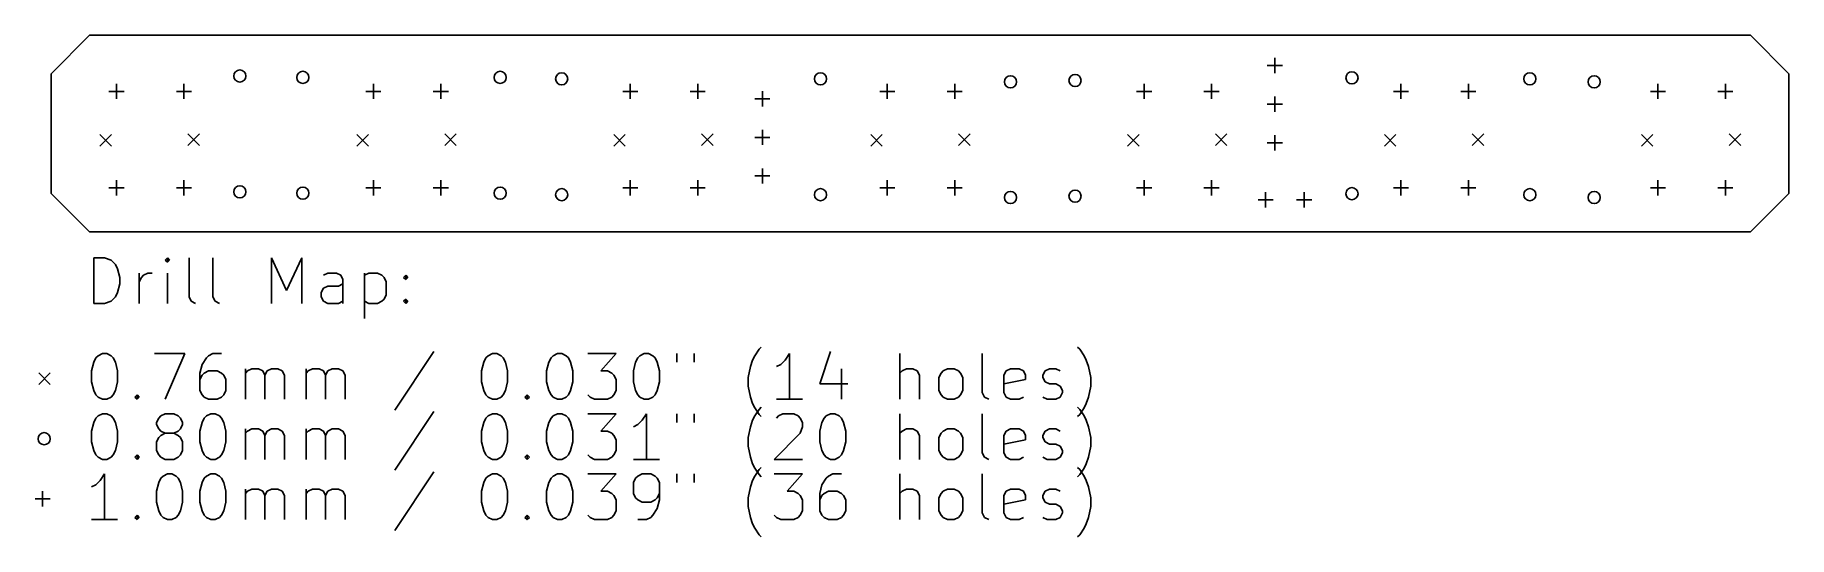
# Model space of a CAD drawing. Extents: x 84 to 200, y -126 to -93.
import ezdxf

# ---------------------------------------------------------------- set-up
doc = ezdxf.new("R2010")
doc.units = 0
doc.layers.add('BLACK', color=7, linetype='CONTINUOUS')

msp = doc.modelspace()

# ---------------------------------------------------------------- linework, layer by layer
at = {"layer": 'BLACK', "linetype": 'CONTINUOUS'}
for p, q in [((87.63, -92.6879), (85.09, -95.2279)), ((197.104, -92.6879), (87.63, -92.6879)), ((199.644, -95.2279), (197.104, -92.6879)), ((165.26, -94.6912), (166.26, -94.6912)), ((165.76, -94.1912), (165.76, -95.1912)), ((85.09, -95.2279), (85.09, -103.102)), ((89.411, -95.89), (89.411, -96.89)), ((93.856, -95.89), (93.856, -96.89)), ((106.341, -95.89), (106.341, -96.89)), ((110.786, -95.89), (110.786, -96.89)), ((123.271, -95.89), (123.271, -96.89)), ((127.716, -95.89), (127.716, -96.89)), ((140.211, -95.89), (140.211, -96.89)), ((144.656, -95.89), (144.656, -96.89)), ((157.141, -95.89), (157.141, -96.89)), ((161.586, -95.89), (161.586, -96.89)), ((174.071, -95.89), (174.071, -96.89)), ((178.516, -95.89), (178.516, -96.89)), ((191.011, -95.89), (191.011, -96.89)), ((195.456, -95.89), (195.456, -96.89)), ((199.644, -103.102), (199.644, -95.2279)), ((88.911, -96.39), (89.911, -96.39)), ((93.356, -96.39), (94.356, -96.39)), ((105.841, -96.39), (106.841, -96.39)), ((110.286, -96.39), (111.286, -96.39)), ((122.771, -96.39), (123.771, -96.39)), ((127.216, -96.39), (128.216, -96.39)), ((131.478, -96.8756), (132.478, -96.8756)), ((131.978, -96.3756), (131.978, -97.3756)), ((139.711, -96.39), (140.711, -96.39)), ((144.156, -96.39), (145.156, -96.39)), ((156.641, -96.39), (157.641, -96.39)), ((161.086, -96.39), (162.086, -96.39)), ((165.76, -96.7312), (165.76, -97.7312)), ((173.571, -96.39), (174.571, -96.39)), ((178.016, -96.39), (179.016, -96.39)), ((190.511, -96.39), (191.511, -96.39)), ((194.956, -96.39), (195.956, -96.39)), ((165.26, -97.2312), (166.26, -97.2312)), ((88.319, -99.224), (89.081, -99.986)), ((89.081, -99.224), (88.319, -99.986)), ((94.11, -99.184), (94.872, -99.946)), ((94.872, -99.184), (94.11, -99.946)), ((105.249, -99.224), (106.011, -99.986)), ((106.011, -99.224), (105.249, -99.986)), ((111.04, -99.184), (111.802, -99.946)), ((111.802, -99.184), (111.04, -99.946)), ((122.179, -99.224), (122.941, -99.986)), ((122.941, -99.224), (122.179, -99.986)), ((127.97, -99.184), (128.732, -99.946)), ((128.732, -99.184), (127.97, -99.946)), ((131.478, -99.4156), (132.478, -99.4156)), ((131.978, -98.9156), (131.978, -99.9156)), ((139.119, -99.224), (139.881, -99.986)), ((139.881, -99.224), (139.119, -99.986)), ((144.91, -99.184), (145.672, -99.946)), ((145.672, -99.184), (144.91, -99.946)), ((156.049, -99.224), (156.811, -99.986)), ((156.811, -99.224), (156.049, -99.986)), ((161.84, -99.184), (162.602, -99.946)), ((162.602, -99.184), (161.84, -99.946)), ((165.76, -99.2712), (165.76, -100.271)), ((172.979, -99.224), (173.741, -99.986)), ((173.741, -99.224), (172.979, -99.986)), ((178.77, -99.184), (179.532, -99.946)), ((179.532, -99.184), (178.77, -99.946)), ((189.919, -99.224), (190.681, -99.986)), ((190.681, -99.224), (189.919, -99.986)), ((195.71, -99.184), (196.472, -99.946)), ((196.472, -99.184), (195.71, -99.946)), ((165.26, -99.7712), (166.26, -99.7712)), ((131.978, -101.456), (131.978, -102.456)), ((88.911, -102.74), (89.911, -102.74)), ((89.411, -102.24), (89.411, -103.24)), ((93.356, -102.74), (94.356, -102.74)), ((93.856, -102.24), (93.856, -103.24)), ((105.841, -102.74), (106.841, -102.74)), ((106.341, -102.24), (106.341, -103.24)), ((110.286, -102.74), (111.286, -102.74)), ((110.786, -102.24), (110.786, -103.24)), ((122.771, -102.74), (123.771, -102.74)), ((123.271, -102.24), (123.271, -103.24)), ((127.216, -102.74), (128.216, -102.74)), ((127.716, -102.24), (127.716, -103.24)), ((131.478, -101.956), (132.478, -101.956)), ((139.711, -102.74), (140.711, -102.74)), ((140.211, -102.24), (140.211, -103.24)), ((144.156, -102.74), (145.156, -102.74)), ((144.656, -102.24), (144.656, -103.24)), ((156.641, -102.74), (157.641, -102.74)), ((157.141, -102.24), (157.141, -103.24)), ((161.086, -102.74), (162.086, -102.74)), ((161.586, -102.24), (161.586, -103.24)), ((173.571, -102.74), (174.571, -102.74)), ((174.071, -102.24), (174.071, -103.24)), ((178.016, -102.74), (179.016, -102.74)), ((178.516, -102.24), (178.516, -103.24)), ((190.511, -102.74), (191.511, -102.74)), ((191.011, -102.24), (191.011, -103.24)), ((194.956, -102.74), (195.956, -102.74)), ((195.456, -102.24), (195.456, -103.24)), ((85.09, -103.102), (87.63, -105.642)), ((164.651, -103.53), (165.651, -103.53)), ((165.151, -103.03), (165.151, -104.03)), ((167.191, -103.53), (168.191, -103.53)), ((167.691, -103.03), (167.691, -104.03)), ((197.104, -105.642), (199.644, -103.102)), ((87.63, -105.642), (197.104, -105.642)), ((87.9043, -110.349), (87.9043, -107.349)), ((87.9043, -107.349), (88.6186, -107.349)), ((88.6186, -107.349), (89.0471, -107.492)), ((89.0471, -107.492), (89.3329, -107.778)), ((92.7614, -107.349), (92.6186, -107.492)), ((92.6186, -107.492), (92.7614, -107.635)), ((92.9043, -107.492), (92.7614, -107.349)), ((92.7614, -107.349), (92.7614, -107.635)), ((92.7614, -107.635), (92.9043, -107.492)), ((94.19, -109.92), (94.19, -107.349)), ((95.7614, -109.92), (95.7614, -107.349)), ((99.6186, -110.349), (99.6186, -107.349)), ((99.6186, -107.349), (100.619, -109.492)), ((100.619, -109.492), (101.619, -107.349)), ((101.619, -107.349), (101.619, -110.349)), ((89.3329, -107.778), (89.4757, -108.063)), ((89.4757, -108.063), (89.6186, -108.635)), ((89.6186, -108.635), (89.6186, -109.063)), ((90.9043, -110.349), (90.9043, -108.349)), ((90.9043, -108.92), (91.0471, -108.635)), ((91.0471, -108.635), (91.19, -108.492)), ((91.19, -108.492), (91.4757, -108.349)), ((91.4757, -108.349), (91.7614, -108.349)), ((92.7614, -110.349), (92.7614, -108.349)), ((103.333, -108.349), (103.047, -108.492)), ((103.904, -108.349), (103.333, -108.349)), ((104.19, -108.492), (103.904, -108.349)), ((104.333, -108.778), (104.19, -108.492)), ((105.761, -108.349), (105.761, -111.349)), ((105.761, -108.492), (106.047, -108.349)), ((106.047, -108.349), (106.619, -108.349)), ((106.619, -108.349), (106.904, -108.492)), ((106.904, -108.492), (107.047, -108.635)), ((107.047, -108.635), (107.19, -108.92)), ((108.333, -108.635), (108.476, -108.492)), ((108.476, -108.778), (108.333, -108.635)), ((108.476, -108.492), (108.619, -108.635)), ((108.476, -108.492), (108.476, -108.778)), ((108.619, -108.635), (108.476, -108.778)), ((89.4757, -109.635), (89.3329, -109.92)), ((89.6186, -109.063), (89.4757, -109.635)), ((102.904, -109.635), (103.047, -109.349)), ((102.904, -109.92), (102.904, -109.635)), ((103.047, -109.349), (103.333, -109.206)), ((103.333, -109.206), (104.047, -109.206)), ((104.047, -109.206), (104.333, -109.063)), ((104.333, -110.349), (104.333, -108.778)), ((107.19, -109.778), (107.047, -110.063)), ((107.19, -108.92), (107.19, -109.778)), ((88.6186, -110.349), (87.9043, -110.349)), ((89.0471, -110.206), (88.6186, -110.349)), ((89.3329, -109.92), (89.0471, -110.206)), ((94.3329, -110.206), (94.19, -109.92)), ((94.6186, -110.349), (94.3329, -110.206)), ((95.9043, -110.206), (95.7614, -109.92)), ((96.19, -110.349), (95.9043, -110.206)), ((103.047, -110.206), (102.904, -109.92)), ((103.333, -110.349), (103.047, -110.206)), ((104.047, -110.349), (103.333, -110.349)), ((104.333, -110.206), (104.047, -110.349)), ((106.047, -110.349), (105.761, -110.206)), ((106.619, -110.349), (106.047, -110.349)), ((106.904, -110.206), (106.619, -110.349)), ((107.047, -110.063), (106.904, -110.206)), ((108.333, -110.206), (108.476, -110.063)), ((108.476, -110.349), (108.333, -110.206)), ((108.476, -110.063), (108.619, -110.206)), ((108.476, -110.063), (108.476, -110.349)), ((108.619, -110.206), (108.476, -110.349)), ((131.761, -113.363), (131.904, -113.22)), ((152.904, -113.363), (152.761, -113.22)), ((87.7614, -114.792), (87.9043, -114.22)), ((87.9043, -114.22), (88.0471, -113.935)), ((88.0471, -113.935), (88.19, -113.792)), ((88.19, -113.792), (88.4757, -113.649)), ((88.4757, -113.649), (88.7614, -113.649)), ((88.7614, -113.649), (89.0471, -113.792)), ((89.0471, -113.792), (89.19, -113.935)), ((89.19, -113.935), (89.3329, -114.22)), ((89.3329, -114.22), (89.4757, -114.792)), ((91.9043, -113.649), (93.9043, -113.649)), ((93.9043, -113.649), (92.6186, -116.649)), ((95.0471, -114.363), (94.9043, -114.935)), ((95.3329, -113.935), (95.0471, -114.363)), ((95.4757, -113.792), (95.3329, -113.935)), ((95.7614, -113.649), (95.4757, -113.792)), ((96.3329, -113.649), (95.7614, -113.649)), ((110.333, -113.506), (107.761, -117.363)), ((113.476, -114.792), (113.619, -114.22)), ((113.619, -114.22), (113.761, -113.935)), ((113.761, -113.935), (113.904, -113.792)), ((113.904, -113.792), (114.19, -113.649)), ((114.19, -113.649), (114.476, -113.649)), ((114.476, -113.649), (114.761, -113.792)), ((114.761, -113.792), (114.904, -113.935)), ((114.904, -113.935), (115.047, -114.22)), ((115.047, -114.22), (115.19, -114.792)), ((117.761, -114.792), (117.904, -114.22)), ((117.904, -114.22), (118.047, -113.935)), ((118.047, -113.935), (118.19, -113.792)), ((118.19, -113.792), (118.476, -113.649)), ((118.476, -113.649), (118.761, -113.649)), ((118.761, -113.649), (119.047, -113.792)), ((119.047, -113.792), (119.19, -113.935)), ((119.19, -113.935), (119.333, -114.22)), ((119.333, -114.22), (119.476, -114.792)), ((120.476, -113.649), (122.333, -113.649)), ((122.333, -113.649), (121.333, -114.792)), ((123.476, -114.792), (123.619, -114.22)), ((123.619, -114.22), (123.761, -113.935)), ((123.761, -113.935), (123.904, -113.792)), ((123.904, -113.792), (124.19, -113.649)), ((124.19, -113.649), (124.476, -113.649)), ((124.476, -113.649), (124.761, -113.792)), ((124.761, -113.792), (124.904, -113.935)), ((124.904, -113.935), (125.047, -114.22)), ((125.047, -114.22), (125.19, -114.792)), ((126.333, -113.649), (126.333, -114.22)), ((127.476, -113.649), (127.476, -114.22)), ((131.19, -114.506), (131.333, -114.078)), ((131.333, -114.078), (131.476, -113.792)), ((131.476, -113.792), (131.761, -113.363)), ((133.19, -114.363), (132.904, -114.506)), ((133.476, -114.078), (133.19, -114.363)), ((133.761, -113.649), (133.476, -114.078)), ((133.761, -116.649), (133.761, -113.649)), ((136.476, -113.506), (135.761, -115.649)), ((141.047, -116.649), (141.047, -113.649)), ((146.476, -116.22), (146.476, -113.649)), ((153.19, -113.792), (152.904, -113.363)), ((153.333, -114.078), (153.19, -113.792)), ((153.476, -114.506), (153.333, -114.078)), ((84.278, -114.911), (85.04, -115.673)), ((85.04, -114.911), (84.278, -115.673)), ((87.7614, -115.506), (87.7614, -114.792)), ((87.9043, -116.078), (87.7614, -115.506)), ((89.4757, -115.506), (89.3329, -116.078)), ((89.4757, -114.792), (89.4757, -115.506)), ((94.9043, -114.935), (94.9043, -116.078)), ((95.0471, -115.078), (94.9043, -115.363)), ((95.19, -114.935), (95.0471, -115.078)), ((95.4757, -114.792), (95.19, -114.935)), ((96.0471, -114.792), (95.4757, -114.792)), ((96.3329, -114.935), (96.0471, -114.792)), ((96.4757, -115.078), (96.3329, -114.935)), ((96.6186, -115.363), (96.4757, -115.078)), ((96.6186, -116.078), (96.6186, -115.363)), ((97.9043, -116.649), (97.9043, -114.649)), ((97.9043, -114.935), (98.0471, -114.792)), ((98.0471, -114.792), (98.3329, -114.649)), ((98.3329, -114.649), (98.7614, -114.649)), ((98.7614, -114.649), (99.0471, -114.792)), ((99.0471, -114.792), (99.19, -115.078)), ((99.19, -115.078), (99.3329, -114.792)), ((99.19, -115.078), (99.19, -116.649)), ((99.3329, -114.792), (99.6186, -114.649)), ((99.6186, -114.649), (100.047, -114.649)), ((100.047, -114.649), (100.333, -114.792)), ((100.333, -114.792), (100.476, -115.078)), ((100.476, -115.078), (100.476, -116.649)), ((101.904, -116.649), (101.904, -114.649)), ((101.904, -114.935), (102.047, -114.792)), ((102.047, -114.792), (102.333, -114.649)), ((102.333, -114.649), (102.761, -114.649)), ((102.761, -114.649), (103.047, -114.792)), ((103.047, -114.792), (103.19, -115.078)), ((103.19, -115.078), (103.333, -114.792)), ((103.19, -115.078), (103.19, -116.649)), ((103.333, -114.792), (103.619, -114.649)), ((103.619, -114.649), (104.047, -114.649)), ((104.047, -114.649), (104.333, -114.792)), ((104.333, -114.792), (104.476, -115.078)), ((104.476, -115.078), (104.476, -116.649)), ((113.476, -115.506), (113.476, -114.792)), ((113.619, -116.078), (113.476, -115.506)), ((115.19, -115.506), (115.047, -116.078)), ((115.19, -114.792), (115.19, -115.506)), ((117.761, -115.506), (117.761, -114.792)), ((117.904, -116.078), (117.761, -115.506)), ((119.476, -115.506), (119.333, -116.078)), ((119.476, -114.792), (119.476, -115.506)), ((121.333, -114.792), (121.761, -114.792)), ((121.761, -114.792), (122.047, -114.935)), ((122.047, -114.935), (122.19, -115.078)), ((122.19, -115.078), (122.333, -115.363)), ((122.333, -115.363), (122.333, -116.078)), ((123.476, -115.506), (123.476, -114.792)), ((123.619, -116.078), (123.476, -115.506)), ((125.19, -115.506), (125.047, -116.078)), ((125.19, -114.792), (125.19, -115.506)), ((131.047, -115.22), (131.19, -114.506)), ((131.047, -115.792), (131.047, -115.22)), ((137.19, -114.649), (137.19, -116.649)), ((141.19, -114.792), (141.047, -114.935)), ((141.476, -114.649), (141.19, -114.792)), ((141.904, -114.649), (141.476, -114.649)), ((142.19, -114.792), (141.904, -114.649)), ((142.333, -115.078), (142.19, -114.792)), ((142.333, -116.649), (142.333, -115.078)), ((143.619, -115.22), (143.761, -114.935)), ((143.619, -116.078), (143.619, -115.22)), ((143.761, -114.935), (143.904, -114.792)), ((143.904, -114.792), (144.19, -114.649)), ((144.19, -114.649), (144.619, -114.649)), ((144.619, -114.649), (144.904, -114.792)), ((144.904, -114.792), (145.047, -114.935)), ((145.047, -114.935), (145.19, -115.22)), ((145.19, -115.22), (145.19, -116.078)), ((147.904, -115.078), (148.047, -114.792)), ((147.904, -116.22), (147.904, -115.078)), ((149.333, -115.363), (147.904, -115.649)), ((148.047, -114.792), (148.333, -114.649)), ((148.333, -114.649), (148.904, -114.649)), ((148.904, -114.649), (149.19, -114.792)), ((149.19, -114.792), (149.333, -115.078)), ((149.333, -115.078), (149.333, -115.363)), ((150.476, -115.078), (150.619, -114.792)), ((150.476, -115.22), (150.476, -115.078)), ((150.619, -115.506), (150.476, -115.22)), ((150.619, -114.792), (150.904, -114.649)), ((150.904, -115.649), (150.619, -115.506)), ((150.904, -114.649), (151.333, -114.649)), ((151.333, -114.649), (151.619, -114.792)), ((153.619, -115.22), (153.476, -114.506)), ((153.619, -115.792), (153.619, -115.22)), ((88.0471, -116.363), (87.9043, -116.078)), ((88.19, -116.506), (88.0471, -116.363)), ((88.4757, -116.649), (88.19, -116.506)), ((88.7614, -116.649), (88.4757, -116.649)), ((89.0471, -116.506), (88.7614, -116.649)), ((89.19, -116.363), (89.0471, -116.506)), ((89.3329, -116.078), (89.19, -116.363)), ((90.6186, -116.506), (90.7614, -116.363)), ((90.7614, -116.649), (90.6186, -116.506)), ((90.7614, -116.363), (90.9043, -116.506)), ((90.7614, -116.363), (90.7614, -116.649)), ((90.9043, -116.506), (90.7614, -116.649)), ((94.9043, -116.078), (95.0471, -116.363)), ((95.0471, -116.363), (95.19, -116.506)), ((95.19, -116.506), (95.4757, -116.649)), ((95.4757, -116.649), (96.0471, -116.649)), ((96.0471, -116.649), (96.3329, -116.506)), ((96.3329, -116.506), (96.4757, -116.363)), ((96.4757, -116.363), (96.6186, -116.078)), ((113.761, -116.363), (113.619, -116.078)), ((113.904, -116.506), (113.761, -116.363)), ((114.19, -116.649), (113.904, -116.506)), ((114.476, -116.649), (114.19, -116.649)), ((114.761, -116.506), (114.476, -116.649)), ((114.904, -116.363), (114.761, -116.506)), ((115.047, -116.078), (114.904, -116.363)), ((116.333, -116.506), (116.476, -116.363)), ((116.476, -116.649), (116.333, -116.506)), ((116.476, -116.363), (116.619, -116.506)), ((116.476, -116.363), (116.476, -116.649)), ((116.619, -116.506), (116.476, -116.649)), ((118.047, -116.363), (117.904, -116.078)), ((118.19, -116.506), (118.047, -116.363)), ((118.476, -116.649), (118.19, -116.506)), ((118.761, -116.649), (118.476, -116.649)), ((119.047, -116.506), (118.761, -116.649)), ((119.19, -116.363), (119.047, -116.506)), ((119.333, -116.078), (119.19, -116.363)), ((120.619, -116.506), (120.476, -116.363)), ((120.904, -116.649), (120.619, -116.506)), ((121.761, -116.649), (120.904, -116.649)), ((122.047, -116.506), (121.761, -116.649)), ((122.19, -116.363), (122.047, -116.506)), ((122.333, -116.078), (122.19, -116.363)), ((123.761, -116.363), (123.619, -116.078)), ((123.904, -116.506), (123.761, -116.363)), ((124.19, -116.649), (123.904, -116.506)), ((124.476, -116.649), (124.19, -116.649)), ((124.761, -116.506), (124.476, -116.649)), ((124.904, -116.363), (124.761, -116.506)), ((125.047, -116.078), (124.904, -116.363)), ((131.19, -116.506), (131.047, -115.792)), ((131.333, -116.935), (131.19, -116.506)), ((134.619, -116.649), (132.904, -116.649)), ((135.761, -115.649), (137.619, -115.649)), ((143.761, -116.363), (143.619, -116.078)), ((143.904, -116.506), (143.761, -116.363)), ((144.19, -116.649), (143.904, -116.506)), ((144.619, -116.649), (144.19, -116.649)), ((144.904, -116.506), (144.619, -116.649)), ((145.047, -116.363), (144.904, -116.506)), ((145.19, -116.078), (145.047, -116.363)), ((146.619, -116.506), (146.476, -116.22)), ((146.904, -116.649), (146.619, -116.506)), ((148.047, -116.506), (147.904, -116.22)), ((148.333, -116.649), (148.047, -116.506)), ((148.904, -116.649), (148.333, -116.649)), ((149.19, -116.506), (148.904, -116.649)), ((150.476, -116.506), (150.761, -116.649)), ((150.761, -116.649), (151.333, -116.649)), ((151.333, -115.649), (150.904, -115.649)), ((151.619, -115.792), (151.333, -115.649)), ((151.333, -116.649), (151.619, -116.506)), ((151.761, -116.078), (151.619, -115.792)), ((151.619, -116.506), (151.761, -116.22)), ((151.761, -116.22), (151.761, -116.078)), ((153.333, -116.935), (153.476, -116.506)), ((153.476, -116.506), (153.619, -115.792)), ((87.9043, -118.18), (88.0471, -117.895)), ((88.0471, -117.895), (88.19, -117.752)), ((88.19, -117.752), (88.4757, -117.609)), ((88.4757, -117.609), (88.7614, -117.609)), ((88.7614, -117.609), (89.0471, -117.752)), ((89.0471, -117.752), (89.19, -117.895)), ((89.19, -117.895), (89.3329, -118.18)), ((92.0471, -118.18), (92.19, -117.895)), ((92.19, -117.895), (92.3329, -117.752)), ((92.3329, -117.752), (92.6186, -117.609)), ((92.6186, -117.609), (93.19, -117.609)), ((93.19, -117.609), (93.4757, -117.752)), ((93.4757, -117.752), (93.6186, -117.895)), ((93.6186, -117.895), (93.7614, -118.18)), ((95.0471, -118.18), (95.19, -117.895)), ((95.19, -117.895), (95.3329, -117.752)), ((95.3329, -117.752), (95.6186, -117.609)), ((95.6186, -117.609), (95.9043, -117.609)), ((95.9043, -117.609), (96.19, -117.752)), ((96.19, -117.752), (96.3329, -117.895)), ((96.3329, -117.895), (96.4757, -118.18)), ((110.333, -117.466), (107.761, -121.323)), ((113.619, -118.18), (113.761, -117.895)), ((113.761, -117.895), (113.904, -117.752)), ((113.904, -117.752), (114.19, -117.609)), ((114.19, -117.609), (114.476, -117.609)), ((114.476, -117.609), (114.761, -117.752)), ((114.761, -117.752), (114.904, -117.895)), ((114.904, -117.895), (115.047, -118.18)), ((117.904, -118.18), (118.047, -117.895)), ((118.047, -117.895), (118.19, -117.752)), ((118.19, -117.752), (118.476, -117.609)), ((118.476, -117.609), (118.761, -117.609)), ((118.761, -117.609), (119.047, -117.752)), ((119.047, -117.752), (119.19, -117.895)), ((119.19, -117.895), (119.333, -118.18)), ((120.476, -117.609), (122.333, -117.609)), ((122.333, -117.609), (121.333, -118.752)), ((124.333, -117.609), (124.047, -118.038)), ((124.333, -120.609), (124.333, -117.609)), ((126.333, -117.609), (126.333, -118.18)), ((127.476, -117.609), (127.476, -118.18)), ((131.476, -117.22), (131.333, -116.935)), ((131.333, -118.038), (131.476, -117.752)), ((131.761, -117.649), (131.476, -117.22)), ((131.476, -117.752), (131.761, -117.323)), ((131.761, -117.323), (131.904, -117.18)), ((131.904, -117.792), (131.761, -117.649)), ((132.904, -117.895), (133.047, -117.752)), ((133.047, -117.752), (133.333, -117.609)), ((133.333, -117.609), (134.047, -117.609)), ((134.047, -117.609), (134.333, -117.752)), ((134.333, -117.752), (134.476, -117.895)), ((134.476, -117.895), (134.619, -118.18)), ((135.904, -118.18), (136.047, -117.895)), ((136.047, -117.895), (136.19, -117.752)), ((136.19, -117.752), (136.476, -117.609)), ((136.476, -117.609), (136.761, -117.609)), ((136.761, -117.609), (137.047, -117.752)), ((137.047, -117.752), (137.19, -117.895)), ((137.19, -117.895), (137.333, -118.18)), ((141.047, -120.609), (141.047, -117.609)), ((146.476, -120.18), (146.476, -117.609)), ((152.904, -117.323), (152.761, -117.18)), ((152.761, -117.792), (152.904, -117.649)), ((152.904, -117.649), (153.19, -117.22)), ((153.19, -117.752), (152.904, -117.323)), ((153.19, -117.22), (153.333, -116.935)), ((153.333, -118.038), (153.19, -117.752)), ((87.7614, -118.752), (87.9043, -118.18)), ((87.7614, -119.466), (87.7614, -118.752)), ((89.3329, -118.18), (89.4757, -118.752)), ((89.4757, -118.752), (89.4757, -119.466)), ((92.0471, -118.323), (92.0471, -118.18)), ((92.19, -118.609), (92.0471, -118.323)), ((92.3329, -118.752), (92.19, -118.609)), ((92.3329, -119.038), (92.19, -119.18)), ((92.6186, -118.895), (92.3329, -118.752)), ((92.6186, -118.895), (92.3329, -119.038)), ((93.19, -118.895), (92.6186, -118.895)), ((93.4757, -118.752), (93.19, -118.895)), ((93.4757, -119.038), (93.19, -118.895)), ((93.6186, -118.609), (93.4757, -118.752)), ((93.6186, -119.18), (93.4757, -119.038)), ((93.7614, -118.323), (93.6186, -118.609)), ((93.7614, -118.18), (93.7614, -118.323)), ((94.9043, -118.752), (95.0471, -118.18)), ((94.9043, -119.466), (94.9043, -118.752)), ((96.4757, -118.18), (96.6186, -118.752)), ((96.6186, -118.752), (96.6186, -119.466)), ((97.9043, -120.609), (97.9043, -118.609)), ((97.9043, -118.895), (98.0471, -118.752)), ((98.0471, -118.752), (98.3329, -118.609)), ((98.3329, -118.609), (98.7614, -118.609)), ((98.7614, -118.609), (99.0471, -118.752)), ((99.0471, -118.752), (99.19, -119.038)), ((99.19, -119.038), (99.3329, -118.752)), ((99.19, -119.038), (99.19, -120.609)), ((99.3329, -118.752), (99.6186, -118.609)), ((99.6186, -118.609), (100.047, -118.609)), ((100.047, -118.609), (100.333, -118.752)), ((100.333, -118.752), (100.476, -119.038)), ((100.476, -119.038), (100.476, -120.609)), ((101.904, -120.609), (101.904, -118.609)), ((101.904, -118.895), (102.047, -118.752)), ((102.047, -118.752), (102.333, -118.609)), ((102.333, -118.609), (102.761, -118.609)), ((102.761, -118.609), (103.047, -118.752)), ((103.047, -118.752), (103.19, -119.038)), ((103.19, -119.038), (103.333, -118.752)), ((103.19, -119.038), (103.19, -120.609)), ((103.333, -118.752), (103.619, -118.609)), ((103.619, -118.609), (104.047, -118.609)), ((104.047, -118.609), (104.333, -118.752)), ((104.333, -118.752), (104.476, -119.038)), ((104.476, -119.038), (104.476, -120.609)), ((113.476, -118.752), (113.619, -118.18)), ((113.476, -119.466), (113.476, -118.752)), ((115.047, -118.18), (115.19, -118.752)), ((115.19, -118.752), (115.19, -119.466)), ((117.761, -118.752), (117.904, -118.18)), ((117.761, -119.466), (117.761, -118.752)), ((119.333, -118.18), (119.476, -118.752)), ((119.476, -118.752), (119.476, -119.466)), ((121.333, -118.752), (121.761, -118.752)), ((121.761, -118.752), (122.047, -118.895)), ((122.047, -118.895), (122.19, -119.038)), ((122.19, -119.038), (122.333, -119.323)), ((123.761, -118.323), (123.476, -118.466)), ((124.047, -118.038), (123.761, -118.323)), ((131.047, -119.18), (131.19, -118.466)), ((131.19, -118.466), (131.333, -118.038)), ((134.476, -118.895), (132.761, -120.609)), ((134.619, -118.466), (134.476, -118.895)), ((134.619, -118.18), (134.619, -118.466)), ((135.761, -118.752), (135.904, -118.18)), ((135.761, -119.466), (135.761, -118.752)), ((137.333, -118.18), (137.476, -118.752)), ((137.476, -118.752), (137.476, -119.466)), ((141.19, -118.752), (141.047, -118.895)), ((141.476, -118.609), (141.19, -118.752)), ((141.904, -118.609), (141.476, -118.609)), ((142.19, -118.752), (141.904, -118.609)), ((142.333, -119.038), (142.19, -118.752)), ((142.333, -120.609), (142.333, -119.038)), ((143.619, -119.18), (143.761, -118.895)), ((143.761, -118.895), (143.904, -118.752)), ((143.904, -118.752), (144.19, -118.609)), ((144.19, -118.609), (144.619, -118.609)), ((144.619, -118.609), (144.904, -118.752)), ((144.904, -118.752), (145.047, -118.895)), ((145.047, -118.895), (145.19, -119.18)), ((147.904, -119.038), (148.047, -118.752)), ((147.904, -120.18), (147.904, -119.038)), ((148.047, -118.752), (148.333, -118.609)), ((148.333, -118.609), (148.904, -118.609)), ((148.904, -118.609), (149.19, -118.752)), ((149.19, -118.752), (149.333, -119.038)), ((149.333, -119.038), (149.333, -119.323)), ((150.476, -119.038), (150.619, -118.752)), ((150.476, -119.18), (150.476, -119.038)), ((150.619, -118.752), (150.904, -118.609)), ((150.904, -118.609), (151.333, -118.609)), ((151.333, -118.609), (151.619, -118.752)), ((153.476, -118.466), (153.333, -118.038)), ((153.619, -119.18), (153.476, -118.466)), ((87.9043, -120.038), (87.7614, -119.466)), ((88.0471, -120.323), (87.9043, -120.038)), ((89.3329, -120.038), (89.19, -120.323)), ((89.4757, -119.466), (89.3329, -120.038)), ((92.19, -119.18), (92.0471, -119.466)), ((92.0471, -119.466), (92.0471, -120.038)), ((92.0471, -120.038), (92.19, -120.323)), ((93.7614, -119.466), (93.6186, -119.18)), ((93.6186, -120.323), (93.7614, -120.038)), ((93.7614, -120.038), (93.7614, -119.466)), ((95.0471, -120.038), (94.9043, -119.466)), ((95.19, -120.323), (95.0471, -120.038)), ((96.4757, -120.038), (96.3329, -120.323)), ((96.6186, -119.466), (96.4757, -120.038)), ((113.619, -120.038), (113.476, -119.466)), ((113.761, -120.323), (113.619, -120.038)), ((115.047, -120.038), (114.904, -120.323)), ((115.19, -119.466), (115.047, -120.038)), ((117.904, -120.038), (117.761, -119.466)), ((118.047, -120.323), (117.904, -120.038)), ((119.333, -120.038), (119.19, -120.323)), ((119.476, -119.466), (119.333, -120.038)), ((122.333, -120.038), (122.19, -120.323)), ((122.333, -119.323), (122.333, -120.038)), ((131.047, -119.752), (131.047, -119.18)), ((131.19, -120.466), (131.047, -119.752)), ((135.904, -120.038), (135.761, -119.466)), ((136.047, -120.323), (135.904, -120.038)), ((137.333, -120.038), (137.19, -120.323)), ((137.476, -119.466), (137.333, -120.038)), ((143.619, -120.038), (143.619, -119.18)), ((143.761, -120.323), (143.619, -120.038)), ((145.19, -120.038), (145.047, -120.323)), ((145.19, -119.18), (145.19, -120.038)), ((146.619, -120.466), (146.476, -120.18)), ((149.333, -119.323), (147.904, -119.609)), ((148.047, -120.466), (147.904, -120.18)), ((150.619, -119.466), (150.476, -119.18)), ((150.904, -119.609), (150.619, -119.466)), ((151.333, -119.609), (150.904, -119.609)), ((151.619, -119.752), (151.333, -119.609)), ((151.761, -120.038), (151.619, -119.752)), ((151.619, -120.466), (151.761, -120.18)), ((151.761, -120.18), (151.761, -120.038)), ((153.476, -120.466), (153.619, -119.752)), ((153.619, -119.752), (153.619, -119.18)), ((88.19, -120.466), (88.0471, -120.323)), ((88.4757, -120.609), (88.19, -120.466)), ((88.7614, -120.609), (88.4757, -120.609)), ((89.0471, -120.466), (88.7614, -120.609)), ((89.19, -120.323), (89.0471, -120.466)), ((90.6186, -120.466), (90.7614, -120.323)), ((90.7614, -120.609), (90.6186, -120.466)), ((90.7614, -120.323), (90.9043, -120.466)), ((90.7614, -120.323), (90.7614, -120.609)), ((90.9043, -120.466), (90.7614, -120.609)), ((92.19, -120.323), (92.3329, -120.466)), ((92.3329, -120.466), (92.6186, -120.609)), ((92.6186, -120.609), (93.19, -120.609)), ((93.19, -120.609), (93.4757, -120.466)), ((93.4757, -120.466), (93.6186, -120.323)), ((95.3329, -120.466), (95.19, -120.323)), ((95.6186, -120.609), (95.3329, -120.466)), ((95.9043, -120.609), (95.6186, -120.609)), ((96.19, -120.466), (95.9043, -120.609)), ((96.3329, -120.323), (96.19, -120.466)), ((113.904, -120.466), (113.761, -120.323)), ((114.19, -120.609), (113.904, -120.466)), ((114.476, -120.609), (114.19, -120.609)), ((114.761, -120.466), (114.476, -120.609)), ((114.904, -120.323), (114.761, -120.466)), ((116.333, -120.466), (116.476, -120.323)), ((116.476, -120.609), (116.333, -120.466)), ((116.476, -120.323), (116.619, -120.466)), ((116.476, -120.323), (116.476, -120.609)), ((116.619, -120.466), (116.476, -120.609)), ((118.19, -120.466), (118.047, -120.323)), ((118.476, -120.609), (118.19, -120.466)), ((118.761, -120.609), (118.476, -120.609)), ((119.047, -120.466), (118.761, -120.609)), ((119.19, -120.323), (119.047, -120.466)), ((120.619, -120.466), (120.476, -120.323)), ((120.904, -120.609), (120.619, -120.466)), ((121.761, -120.609), (120.904, -120.609)), ((122.047, -120.466), (121.761, -120.609)), ((122.19, -120.323), (122.047, -120.466)), ((125.19, -120.609), (123.476, -120.609)), ((131.333, -120.895), (131.19, -120.466)), ((131.476, -121.18), (131.333, -120.895)), ((131.761, -121.609), (131.476, -121.18)), ((131.476, -121.712), (131.761, -121.283)), ((131.761, -121.283), (131.904, -121.14)), ((132.761, -120.609), (134.619, -120.609)), ((136.19, -120.466), (136.047, -120.323)), ((136.476, -120.609), (136.19, -120.466)), ((136.761, -120.609), (136.476, -120.609)), ((137.047, -120.466), (136.761, -120.609)), ((137.19, -120.323), (137.047, -120.466)), ((143.904, -120.466), (143.761, -120.323)), ((144.19, -120.609), (143.904, -120.466)), ((144.619, -120.609), (144.19, -120.609)), ((144.904, -120.466), (144.619, -120.609)), ((145.047, -120.323), (144.904, -120.466)), ((146.904, -120.609), (146.619, -120.466)), ((148.333, -120.609), (148.047, -120.466)), ((148.904, -120.609), (148.333, -120.609)), ((149.19, -120.466), (148.904, -120.609)), ((150.476, -120.466), (150.761, -120.609)), ((150.761, -120.609), (151.333, -120.609)), ((151.333, -120.609), (151.619, -120.466)), ((152.904, -121.283), (152.761, -121.14)), ((152.904, -121.609), (153.19, -121.18)), ((153.19, -121.712), (152.904, -121.283)), ((153.19, -121.18), (153.333, -120.895)), ((153.333, -120.895), (153.476, -120.466)), ((88.0471, -122.283), (87.7614, -122.426)), ((88.3329, -121.998), (88.0471, -122.283)), ((88.6186, -121.569), (88.3329, -121.998)), ((88.6186, -124.569), (88.6186, -121.569)), ((92.0471, -122.712), (92.19, -122.14)), ((92.19, -122.14), (92.3329, -121.855)), ((92.3329, -121.855), (92.4757, -121.712)), ((92.4757, -121.712), (92.7614, -121.569)), ((92.7614, -121.569), (93.0471, -121.569)), ((93.0471, -121.569), (93.3329, -121.712)), ((93.3329, -121.712), (93.4757, -121.855)), ((93.4757, -121.855), (93.6186, -122.14)), ((93.6186, -122.14), (93.7614, -122.712)), ((94.9043, -122.712), (95.0471, -122.14)), ((95.0471, -122.14), (95.19, -121.855)), ((95.19, -121.855), (95.3329, -121.712)), ((95.3329, -121.712), (95.6186, -121.569)), ((95.6186, -121.569), (95.9043, -121.569)), ((95.9043, -121.569), (96.19, -121.712)), ((96.19, -121.712), (96.3329, -121.855)), ((96.3329, -121.855), (96.4757, -122.14)), ((96.4757, -122.14), (96.6186, -122.712)), ((110.333, -121.426), (107.761, -125.283)), ((113.476, -122.712), (113.619, -122.14)), ((113.619, -122.14), (113.761, -121.855)), ((113.761, -121.855), (113.904, -121.712)), ((113.904, -121.712), (114.19, -121.569)), ((114.19, -121.569), (114.476, -121.569)), ((114.476, -121.569), (114.761, -121.712)), ((114.761, -121.712), (114.904, -121.855)), ((114.904, -121.855), (115.047, -122.14)), ((115.047, -122.14), (115.19, -122.712)), ((117.761, -122.712), (117.904, -122.14)), ((117.904, -122.14), (118.047, -121.855)), ((118.047, -121.855), (118.19, -121.712)), ((118.19, -121.712), (118.476, -121.569)), ((118.476, -121.569), (118.761, -121.569)), ((118.761, -121.569), (119.047, -121.712)), ((119.047, -121.712), (119.19, -121.855)), ((119.19, -121.855), (119.333, -122.14)), ((119.333, -122.14), (119.476, -122.712)), ((120.476, -121.569), (122.333, -121.569)), ((122.333, -121.569), (121.333, -122.712)), ((123.619, -121.855), (123.476, -122.14)), ((123.476, -122.14), (123.476, -122.855)), ((123.761, -121.712), (123.619, -121.855)), ((124.047, -121.569), (123.761, -121.712)), ((124.619, -121.569), (124.047, -121.569)), ((124.904, -121.712), (124.619, -121.569)), ((125.047, -121.855), (124.904, -121.712)), ((125.19, -122.14), (125.047, -121.855)), ((125.19, -123.283), (125.19, -122.14)), ((126.333, -121.569), (126.333, -122.14)), ((127.476, -121.569), (127.476, -122.14)), ((131.047, -123.14), (131.19, -122.426)), ((131.19, -122.426), (131.333, -121.998)), ((131.333, -121.998), (131.476, -121.712)), ((131.904, -121.752), (131.761, -121.609)), ((132.761, -121.569), (134.619, -121.569)), ((134.619, -121.569), (133.619, -122.712)), ((135.904, -122.283), (135.761, -122.855)), ((136.19, -121.855), (135.904, -122.283)), ((136.333, -121.712), (136.19, -121.855)), ((136.619, -121.569), (136.333, -121.712)), ((137.19, -121.569), (136.619, -121.569)), ((141.047, -124.569), (141.047, -121.569)), ((146.476, -124.14), (146.476, -121.569)), ((152.761, -121.752), (152.904, -121.609)), ((153.333, -121.998), (153.19, -121.712)), ((153.476, -122.426), (153.333, -121.998)), ((153.619, -123.14), (153.476, -122.426)), ((84.04, -123.212), (85.04, -123.212)), ((84.54, -122.712), (84.54, -123.712)), ((92.0471, -123.426), (92.0471, -122.712)), ((92.19, -123.998), (92.0471, -123.426)), ((93.7614, -123.426), (93.6186, -123.998)), ((93.7614, -122.712), (93.7614, -123.426)), ((94.9043, -123.426), (94.9043, -122.712)), ((95.0471, -123.998), (94.9043, -123.426)), ((96.6186, -123.426), (96.4757, -123.998)), ((96.6186, -122.712), (96.6186, -123.426)), ((97.9043, -124.569), (97.9043, -122.569)), ((97.9043, -122.855), (98.0471, -122.712)), ((98.0471, -122.712), (98.3329, -122.569)), ((98.3329, -122.569), (98.7614, -122.569)), ((98.7614, -122.569), (99.0471, -122.712)), ((99.0471, -122.712), (99.19, -122.998)), ((99.19, -122.998), (99.3329, -122.712)), ((99.19, -122.998), (99.19, -124.569)), ((99.3329, -122.712), (99.6186, -122.569)), ((99.6186, -122.569), (100.047, -122.569)), ((100.047, -122.569), (100.333, -122.712)), ((100.333, -122.712), (100.476, -122.998)), ((100.476, -122.998), (100.476, -124.569)), ((101.904, -124.569), (101.904, -122.569)), ((101.904, -122.855), (102.047, -122.712)), ((102.047, -122.712), (102.333, -122.569)), ((102.333, -122.569), (102.761, -122.569)), ((102.761, -122.569), (103.047, -122.712)), ((103.047, -122.712), (103.19, -122.998)), ((103.19, -122.998), (103.333, -122.712)), ((103.19, -122.998), (103.19, -124.569)), ((103.333, -122.712), (103.619, -122.569)), ((103.619, -122.569), (104.047, -122.569)), ((104.047, -122.569), (104.333, -122.712)), ((104.333, -122.712), (104.476, -122.998)), ((104.476, -122.998), (104.476, -124.569)), ((113.476, -123.426), (113.476, -122.712)), ((113.619, -123.998), (113.476, -123.426)), ((115.19, -123.426), (115.047, -123.998)), ((115.19, -122.712), (115.19, -123.426)), ((117.761, -123.426), (117.761, -122.712)), ((117.904, -123.998), (117.761, -123.426)), ((119.476, -123.426), (119.333, -123.998)), ((119.476, -122.712), (119.476, -123.426)), ((121.333, -122.712), (121.761, -122.712)), ((121.761, -122.712), (122.047, -122.855)), ((122.047, -122.855), (122.19, -122.998)), ((122.19, -122.998), (122.333, -123.283)), ((122.333, -123.283), (122.333, -123.998)), ((123.476, -122.855), (123.619, -123.14)), ((123.619, -123.14), (123.761, -123.283)), ((123.761, -123.283), (124.047, -123.426)), ((124.047, -123.426), (124.619, -123.426)), ((124.619, -123.426), (124.904, -123.283)), ((124.904, -123.283), (125.047, -123.14)), ((125.047, -123.14), (125.19, -122.855)), ((125.047, -123.855), (125.19, -123.283)), ((131.047, -123.712), (131.047, -123.14)), ((133.619, -122.712), (134.047, -122.712)), ((134.047, -122.712), (134.333, -122.855)), ((134.333, -122.855), (134.476, -122.998)), ((134.476, -122.998), (134.619, -123.283)), ((134.619, -123.283), (134.619, -123.998)), ((135.761, -122.855), (135.761, -123.998)), ((135.904, -122.998), (135.761, -123.283)), ((136.047, -122.855), (135.904, -122.998)), ((136.333, -122.712), (136.047, -122.855)), ((136.904, -122.712), (136.333, -122.712)), ((137.19, -122.855), (136.904, -122.712)), ((137.333, -122.998), (137.19, -122.855)), ((137.476, -123.283), (137.333, -122.998)), ((137.476, -123.998), (137.476, -123.283)), ((141.19, -122.712), (141.047, -122.855)), ((141.476, -122.569), (141.19, -122.712)), ((141.904, -122.569), (141.476, -122.569)), ((142.19, -122.712), (141.904, -122.569)), ((142.333, -122.998), (142.19, -122.712)), ((142.333, -124.569), (142.333, -122.998)), ((143.619, -123.14), (143.761, -122.855)), ((143.619, -123.998), (143.619, -123.14)), ((143.761, -122.855), (143.904, -122.712)), ((143.904, -122.712), (144.19, -122.569)), ((144.19, -122.569), (144.619, -122.569)), ((144.619, -122.569), (144.904, -122.712)), ((144.904, -122.712), (145.047, -122.855)), ((145.047, -122.855), (145.19, -123.14)), ((145.19, -123.14), (145.19, -123.998)), ((147.904, -122.998), (148.047, -122.712)), ((147.904, -124.14), (147.904, -122.998)), ((149.333, -123.283), (147.904, -123.569)), ((148.047, -122.712), (148.333, -122.569)), ((148.333, -122.569), (148.904, -122.569)), ((148.904, -122.569), (149.19, -122.712)), ((149.19, -122.712), (149.333, -122.998)), ((149.333, -122.998), (149.333, -123.283)), ((150.476, -122.998), (150.619, -122.712)), ((150.476, -123.14), (150.476, -122.998)), ((150.619, -123.426), (150.476, -123.14)), ((150.619, -122.712), (150.904, -122.569)), ((150.904, -123.569), (150.619, -123.426)), ((150.904, -122.569), (151.333, -122.569)), ((151.333, -123.569), (150.904, -123.569)), ((151.333, -122.569), (151.619, -122.712)), ((151.619, -123.712), (151.333, -123.569)), ((153.619, -123.712), (153.619, -123.14)), ((89.4757, -124.569), (87.7614, -124.569)), ((90.6186, -124.426), (90.7614, -124.283)), ((90.7614, -124.569), (90.6186, -124.426)), ((90.7614, -124.283), (90.9043, -124.426)), ((90.7614, -124.283), (90.7614, -124.569)), ((90.9043, -124.426), (90.7614, -124.569)), ((92.3329, -124.283), (92.19, -123.998)), ((92.4757, -124.426), (92.3329, -124.283)), ((92.7614, -124.569), (92.4757, -124.426)), ((93.0471, -124.569), (92.7614, -124.569)), ((93.3329, -124.426), (93.0471, -124.569)), ((93.4757, -124.283), (93.3329, -124.426)), ((93.6186, -123.998), (93.4757, -124.283)), ((95.19, -124.283), (95.0471, -123.998)), ((95.3329, -124.426), (95.19, -124.283)), ((95.6186, -124.569), (95.3329, -124.426)), ((95.9043, -124.569), (95.6186, -124.569)), ((96.19, -124.426), (95.9043, -124.569)), ((96.3329, -124.283), (96.19, -124.426)), ((96.4757, -123.998), (96.3329, -124.283)), ((113.761, -124.283), (113.619, -123.998)), ((113.904, -124.426), (113.761, -124.283)), ((114.19, -124.569), (113.904, -124.426)), ((114.476, -124.569), (114.19, -124.569)), ((114.761, -124.426), (114.476, -124.569)), ((114.904, -124.283), (114.761, -124.426)), ((115.047, -123.998), (114.904, -124.283)), ((116.333, -124.426), (116.476, -124.283)), ((116.476, -124.569), (116.333, -124.426)), ((116.476, -124.283), (116.619, -124.426)), ((116.476, -124.283), (116.476, -124.569)), ((116.619, -124.426), (116.476, -124.569)), ((118.047, -124.283), (117.904, -123.998)), ((118.19, -124.426), (118.047, -124.283)), ((118.476, -124.569), (118.19, -124.426)), ((118.761, -124.569), (118.476, -124.569)), ((119.047, -124.426), (118.761, -124.569)), ((119.19, -124.283), (119.047, -124.426)), ((119.333, -123.998), (119.19, -124.283)), ((120.619, -124.426), (120.476, -124.283)), ((120.904, -124.569), (120.619, -124.426)), ((121.761, -124.569), (120.904, -124.569)), ((122.047, -124.426), (121.761, -124.569)), ((122.19, -124.283), (122.047, -124.426)), ((122.333, -123.998), (122.19, -124.283)), ((123.761, -124.569), (124.333, -124.569)), ((124.333, -124.569), (124.619, -124.426)), ((124.619, -124.426), (124.761, -124.283)), ((124.761, -124.283), (125.047, -123.855)), ((131.19, -124.426), (131.047, -123.712)), ((131.333, -124.855), (131.19, -124.426)), ((132.904, -124.426), (132.761, -124.283)), ((133.19, -124.569), (132.904, -124.426)), ((134.047, -124.569), (133.19, -124.569)), ((134.333, -124.426), (134.047, -124.569)), ((134.476, -124.283), (134.333, -124.426)), ((134.619, -123.998), (134.476, -124.283)), ((135.761, -123.998), (135.904, -124.283)), ((135.904, -124.283), (136.047, -124.426)), ((136.047, -124.426), (136.333, -124.569)), ((136.333, -124.569), (136.904, -124.569)), ((136.904, -124.569), (137.19, -124.426)), ((137.19, -124.426), (137.333, -124.283)), ((137.333, -124.283), (137.476, -123.998)), ((143.761, -124.283), (143.619, -123.998)), ((143.904, -124.426), (143.761, -124.283)), ((144.19, -124.569), (143.904, -124.426)), ((144.619, -124.569), (144.19, -124.569)), ((144.904, -124.426), (144.619, -124.569)), ((145.047, -124.283), (144.904, -124.426)), ((145.19, -123.998), (145.047, -124.283)), ((146.619, -124.426), (146.476, -124.14)), ((146.904, -124.569), (146.619, -124.426)), ((148.047, -124.426), (147.904, -124.14)), ((148.333, -124.569), (148.047, -124.426)), ((148.904, -124.569), (148.333, -124.569)), ((149.19, -124.426), (148.904, -124.569)), ((150.476, -124.426), (150.761, -124.569)), ((150.761, -124.569), (151.333, -124.569)), ((151.333, -124.569), (151.619, -124.426)), ((151.761, -123.998), (151.619, -123.712)), ((151.619, -124.426), (151.761, -124.14)), ((151.761, -124.14), (151.761, -123.998)), ((153.333, -124.855), (153.476, -124.426)), ((153.476, -124.426), (153.619, -123.712)), ((131.476, -125.14), (131.333, -124.855)), ((131.761, -125.569), (131.476, -125.14)), ((131.904, -125.712), (131.761, -125.569)), ((152.761, -125.712), (152.904, -125.569)), ((152.904, -125.569), (153.19, -125.14)), ((153.19, -125.14), (153.333, -124.855))]:
    msp.add_line(p, q, dxfattribs=at)
at = {"layer": 'BLACK'}
for centre in [(97.54, -95.38), (101.69, -95.47), (114.7, -95.47), (118.75, -95.57), (135.81, -95.57), (148.34, -95.76), (152.59, -95.67), (170.84, -95.504), (182.57, -95.57), (186.81, -95.76), (97.54, -103), (101.69, -103.09), (114.7, -103.09), (118.75, -103.19), (135.81, -103.19), (170.84, -103.124), (182.57, -103.19), (148.34, -103.38), (152.59, -103.29), (186.81, -103.38), (84.64, -119.252)]:
    msp.add_circle(centre, 0.4, dxfattribs=at)

doc.saveas('drawing.dxf')
